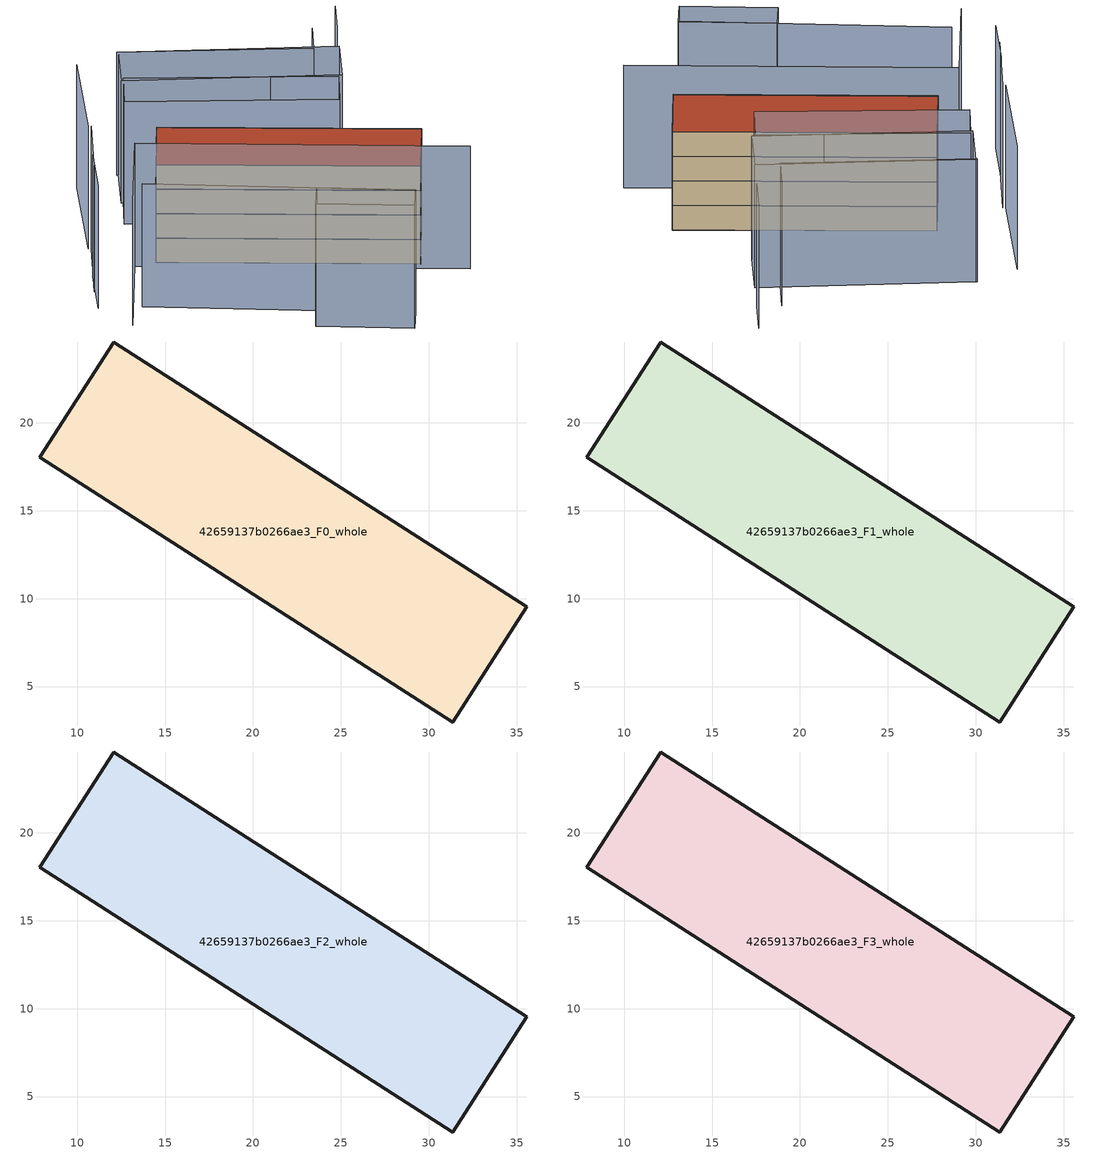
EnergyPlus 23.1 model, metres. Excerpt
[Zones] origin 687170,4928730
42659137b0266ae3_F0_whole
 floor ground (EU_floor_Construction): 31.38,2.99 35.57,9.53 12.07,24.6 7.88,18.05 z0
 wall outside (EU_wall_Construction): 31.38,2.99 7.88,18.05 12.07,24.6 35.57,9.53 31.38,2.99 z0:3
42659137b0266ae3_F1_whole
 floor to 42659137b0266ae3_F0_whole (EU_floor_Construction): 31.38,2.99 35.57,9.53 12.07,24.6 7.88,18.05 z3
 wall outside (EU_wall_Construction): 31.38,2.99 7.88,18.05 12.07,24.6 35.57,9.53 31.38,2.99 z3:6
42659137b0266ae3_F2_whole
 floor to 42659137b0266ae3_F1_whole (EU_floor_Construction): 31.38,2.99 35.57,9.53 12.07,24.6 7.88,18.05 z6
 wall outside (EU_wall_Construction): 31.38,2.99 7.88,18.05 12.07,24.6 35.57,9.53 31.38,2.99 z6:9
42659137b0266ae3_F3_whole
 floor to 42659137b0266ae3_F2_whole (EU_floor_Construction): 31.38,2.99 35.57,9.53 12.07,24.6 7.88,18.05 z9
 wall outside (EU_wall_Construction): 31.38,2.99 7.88,18.05 12.07,24.6 35.57,9.53 31.38,2.99 z9:12
 roof outside (EU_roof_Construction): 35.57,9.53 31.38,2.99 7.88,18.05 12.07,24.6 z12
shading: 1.83,11.09 25.49,-5.22 / -1.05,8.31 5.65,18.63 / 5.65,18.63 35.26,-0.59 / 0.64,18.98 -2.29,13.24 / 3.68,24.1 -0.79,16.39 / 34.14,28.98 32.09,25.37 / 32.09,25.37 14.02,35.64 / 38.64,31.58 36.42,27.69 / 9.09,35.65 3.38,24.29 / 16.96,0.66 25.63,-5.17 / 25.63,-5.17 23.8,-7.88 / 23.8,-7.88 15.14,-2.05 / 15.14,-2.05 16.96,0.66 / 28.76,14.91 9.29,26.56 / 9.29,26.56 11.77,30.71 / 11.77,30.71 31.24,19.07 / 31.24,19.07 28.76,14.91 / 14.2,35.56 34.57,24.26 / 34.57,24.26 31.7,19.09 / 31.7,19.09 11.33,30.39 / 11.33,30.39 14.2,35.56 z0:15
[Building]
EU S2 Campaign: North Axis=0; Terrain=City; Solar Distribution=FullExterior
[Site:Location]
Bologna: Latitude=44.5; Longitude=11.25; Time Zone=1; Elevation=37
[SizingPeriod:WeatherFileDays]
AnnualSizingPeriod: Begin Month=1; Begin Day of Month=1; End Month=12; End Day of Month=31; Day of Week for Start Day=Monday; Use Weather File Daylight Saving Period=No; Use Weather File Rain and Snow Indicators=No
[MATERIAL]
EU_InternalMass_Material: Roughness=MediumRough; Thickness=0.1; Conductivity=1; Density=1800; Specific Heat=900; Thermal Absorptance=0.9; Solar Absorptance=0.7; Visible Absorptance=0.7
[MATERIAL:NOMASS] Roughness=MediumRough; Thermal Absorptance=0.9; Solar Absorptance=0.7; Visible Absorptance=0.7
Name | Thermal Resistance
EU_wall_NoMass | 0.937881
EU_roof_NoMass | 0.548572
EU_floor_NoMass | 0.71348
[CONSTRUCTION]
EU_wall_Construction: EU_wall_NoMass
EU_roof_Construction: EU_roof_NoMass
EU_floor_Construction: EU_floor_NoMass
EU_InternalMass_Construction: EU_InternalMass_Material
[ZONE] Type=1; Multiplier=1; Ceiling Height=autocalculate; Floor Area=autocalculate; Part of Total Floor Area=Yes
Name | Volume
42659137b0266ae3_F0_whole | 651.24
42659137b0266ae3_F1_whole; 42659137b0266ae3_F2_whole; 42659137b0266ae3_F3_whole | 651.242
[INTERNALMASS] Construction=EU_InternalMass_Construction; Surface Area=217.08
Name | Zone or ZoneList
42659137b0266ae3_F0_whole_EU_InternalMass | 42659137b0266ae3_F0_whole
42659137b0266ae3_F1_whole_EU_InternalMass | 42659137b0266ae3_F1_whole
42659137b0266ae3_F2_whole_EU_InternalMass | 42659137b0266ae3_F2_whole
42659137b0266ae3_F3_whole_EU_InternalMass | 42659137b0266ae3_F3_whole
[OTHEREQUIPMENT] Fuel Type=Electricity; Design Level Calculation Method=Watts/Area; Power per Zone Floor Area=1; Fraction Latent=0; Fraction Radiant=0; Fraction Lost=0; Carbon Dioxide Generation Rate=0; EndUse Subcategory=EU_Step8_InternalGains
Name | Zone or ZoneList or Space or SpaceList | Schedule
EU_Step8_InternalGain_42659137b0266ae3_F0_whole_f000 | 42659137b0266ae3_F0_whole | EU_Step8_GainSchedule_42659137b0266ae3_F0_whole_f000
EU_Step8_InternalGain_42659137b0266ae3_F1_whole_f000 | 42659137b0266ae3_F1_whole | EU_Step8_GainSchedule_42659137b0266ae3_F1_whole_f000
EU_Step8_InternalGain_42659137b0266ae3_F2_whole_f000 | 42659137b0266ae3_F2_whole | EU_Step8_GainSchedule_42659137b0266ae3_F2_whole_f000
EU_Step8_InternalGain_42659137b0266ae3_F3_whole_f000 | 42659137b0266ae3_F3_whole | EU_Step8_GainSchedule_42659137b0266ae3_F3_whole_f000
[ZONEVENTILATION:DESIGNFLOWRATE] Schedule=EU_AlwaysOn; Design Flow Rate Calculation Method=AirChanges/Hour; Air Changes per Hour=0.687892; Ventilation Type=Natural; Fan Pressure Rise=0; Fan Total Efficiency=1; Constant Term Coefficient=1; Temperature Term Coefficient=0; Velocity Term Coefficient=0; Velocity Squared Term Coefficient=0; Minimum Indoor Temperature=-100; Maximum Indoor Temperature=100; Delta Temperature=-100; Minimum Outdoor Temperature=-100; Maximum Outdoor Temperature=100; Maximum Wind Speed=40
Name | Zone or ZoneList or Space or SpaceList
EU_ConstantAir_42659137b0266ae3_F0_whole | 42659137b0266ae3_F0_whole
EU_ConstantAir_42659137b0266ae3_F1_whole | 42659137b0266ae3_F1_whole
EU_ConstantAir_42659137b0266ae3_F2_whole | 42659137b0266ae3_F2_whole
EU_ConstantAir_42659137b0266ae3_F3_whole | 42659137b0266ae3_F3_whole
[HVACTEMPLATE:THERMOSTAT] Constant Heating Setpoint=20; Constant Cooling Setpoint=50
EU_HeatOnly_42659137b0266ae3_F0_whole; EU_HeatOnly_42659137b0266ae3_F1_whole; EU_HeatOnly_42659137b0266ae3_F2_whole; EU_HeatOnly_42659137b0266ae3_F3_whole
[HVACTEMPLATE:ZONE:IDEALLOADSAIRSYSTEM] System Availability Schedule=EU_AlwaysOn; Maximum Heating Supply Air Temperature=50; Minimum Cooling Supply Air Temperature=13; Maximum Heating Supply Air Humidity Ratio=0.0156; Minimum Cooling Supply Air Humidity Ratio=0.0077; Heating Limit=NoLimit; Cooling Limit=NoLimit; Heating Availability Schedule=EU_AlwaysOn; Cooling Availability Schedule=EU_CoolingOff; Dehumidification Control Type=ConstantSensibleHeatRatio; Cooling Sensible Heat Ratio=0.7; Dehumidification Setpoint=60; Humidification Control Type=None; Humidification Setpoint=30; Outdoor Air Method=None; Outdoor Air Flow Rate per Person=0.00944; Outdoor Air Flow Rate per Zone Floor Area=0; Outdoor Air Flow Rate per Zone=0; Demand Controlled Ventilation Type=None; Outdoor Air Economizer Type=NoEconomizer; Heat Recovery Type=None; Sensible Heat Recovery Effectiveness=0.7; Latent Heat Recovery Effectiveness=0.65
Name | Template Thermostat
42659137b0266ae3_F0_whole | EU_HeatOnly_42659137b0266ae3_F0_whole
42659137b0266ae3_F1_whole | EU_HeatOnly_42659137b0266ae3_F1_whole
42659137b0266ae3_F2_whole | EU_HeatOnly_42659137b0266ae3_F2_whole
42659137b0266ae3_F3_whole | EU_HeatOnly_42659137b0266ae3_F3_whole
[SIZING:ZONE] Zone Cooling Design Supply Air Temperature Input Method=SupplyAirTemperature; Zone Cooling Design Supply Air Temperature=13; Zone Heating Design Supply Air Temperature Input Method=SupplyAirTemperature; Zone Heating Design Supply Air Temperature=50; Zone Cooling Design Supply Air Humidity Ratio=0.008; Zone Heating Design Supply Air Humidity Ratio=0.008; Cooling Design Air Flow Method=DesignDay; Cooling Design Air Flow Rate=0; Cooling Minimum Air Flow per Zone Floor Area=0.000762; Cooling Minimum Air Flow=0; Cooling Minimum Air Flow Fraction=0.2; Heating Design Air Flow Method=DesignDay; Heating Design Air Flow Rate=0; Heating Maximum Air Flow per Zone Floor Area=0.002032; Heating Maximum Air Flow=0.141576; Heating Maximum Air Flow Fraction=0.3; Account for Dedicated Outdoor Air System=No; Dedicated Outdoor Air System Control Strategy=NeutralSupplyAir; Dedicated Outdoor Air Low Setpoint Temperature for Design=autosize; Dedicated Outdoor Air High Setpoint Temperature for Design=autosize; Zone Load Sizing Method=Sensible Load Only No Latent Load; Zone Latent Cooling Design Supply Air Humidity Ratio Input Method=HumidityRatioDifference; Zone Cooling Design Supply Air Humidity Ratio Difference=0.005; Zone Latent Heating Design Supply Air Humidity Ratio Input Method=HumidityRatioDifference; Zone Humidification Design Supply Air Humidity Ratio Difference=0.005
42659137b0266ae3_F0_whole; 42659137b0266ae3_F1_whole; 42659137b0266ae3_F2_whole; 42659137b0266ae3_F3_whole
[SCHEDULE:CONSTANT]
Name | Hourly Value
EU_AlwaysOn | 1
EU_CoolingOff | 0
[SCHEDULE:FILE] Column Number=1; Rows to Skip at Top=0; Number of Hours of Data=8760; Column Separator=Comma; Interpolate to Timestep=No; Minutes per Item=60; Adjust Schedule for Daylight Savings=Yes
Name | File
EU_Step8_GainSchedule_42659137b0266ae3_F0_whole_f000 | ../../schedules/42659137b0266ae3/42659137b0266ae3_F0_whole_f000_gain.csv
EU_Step8_GainSchedule_42659137b0266ae3_F1_whole_f000 | ../../schedules/42659137b0266ae3/42659137b0266ae3_F1_whole_f000_gain.csv
EU_Step8_GainSchedule_42659137b0266ae3_F2_whole_f000 | ../../schedules/42659137b0266ae3/42659137b0266ae3_F2_whole_f000_gain.csv
EU_Step8_GainSchedule_42659137b0266ae3_F3_whole_f000 | ../../schedules/42659137b0266ae3/42659137b0266ae3_F3_whole_f000_gain.csv
